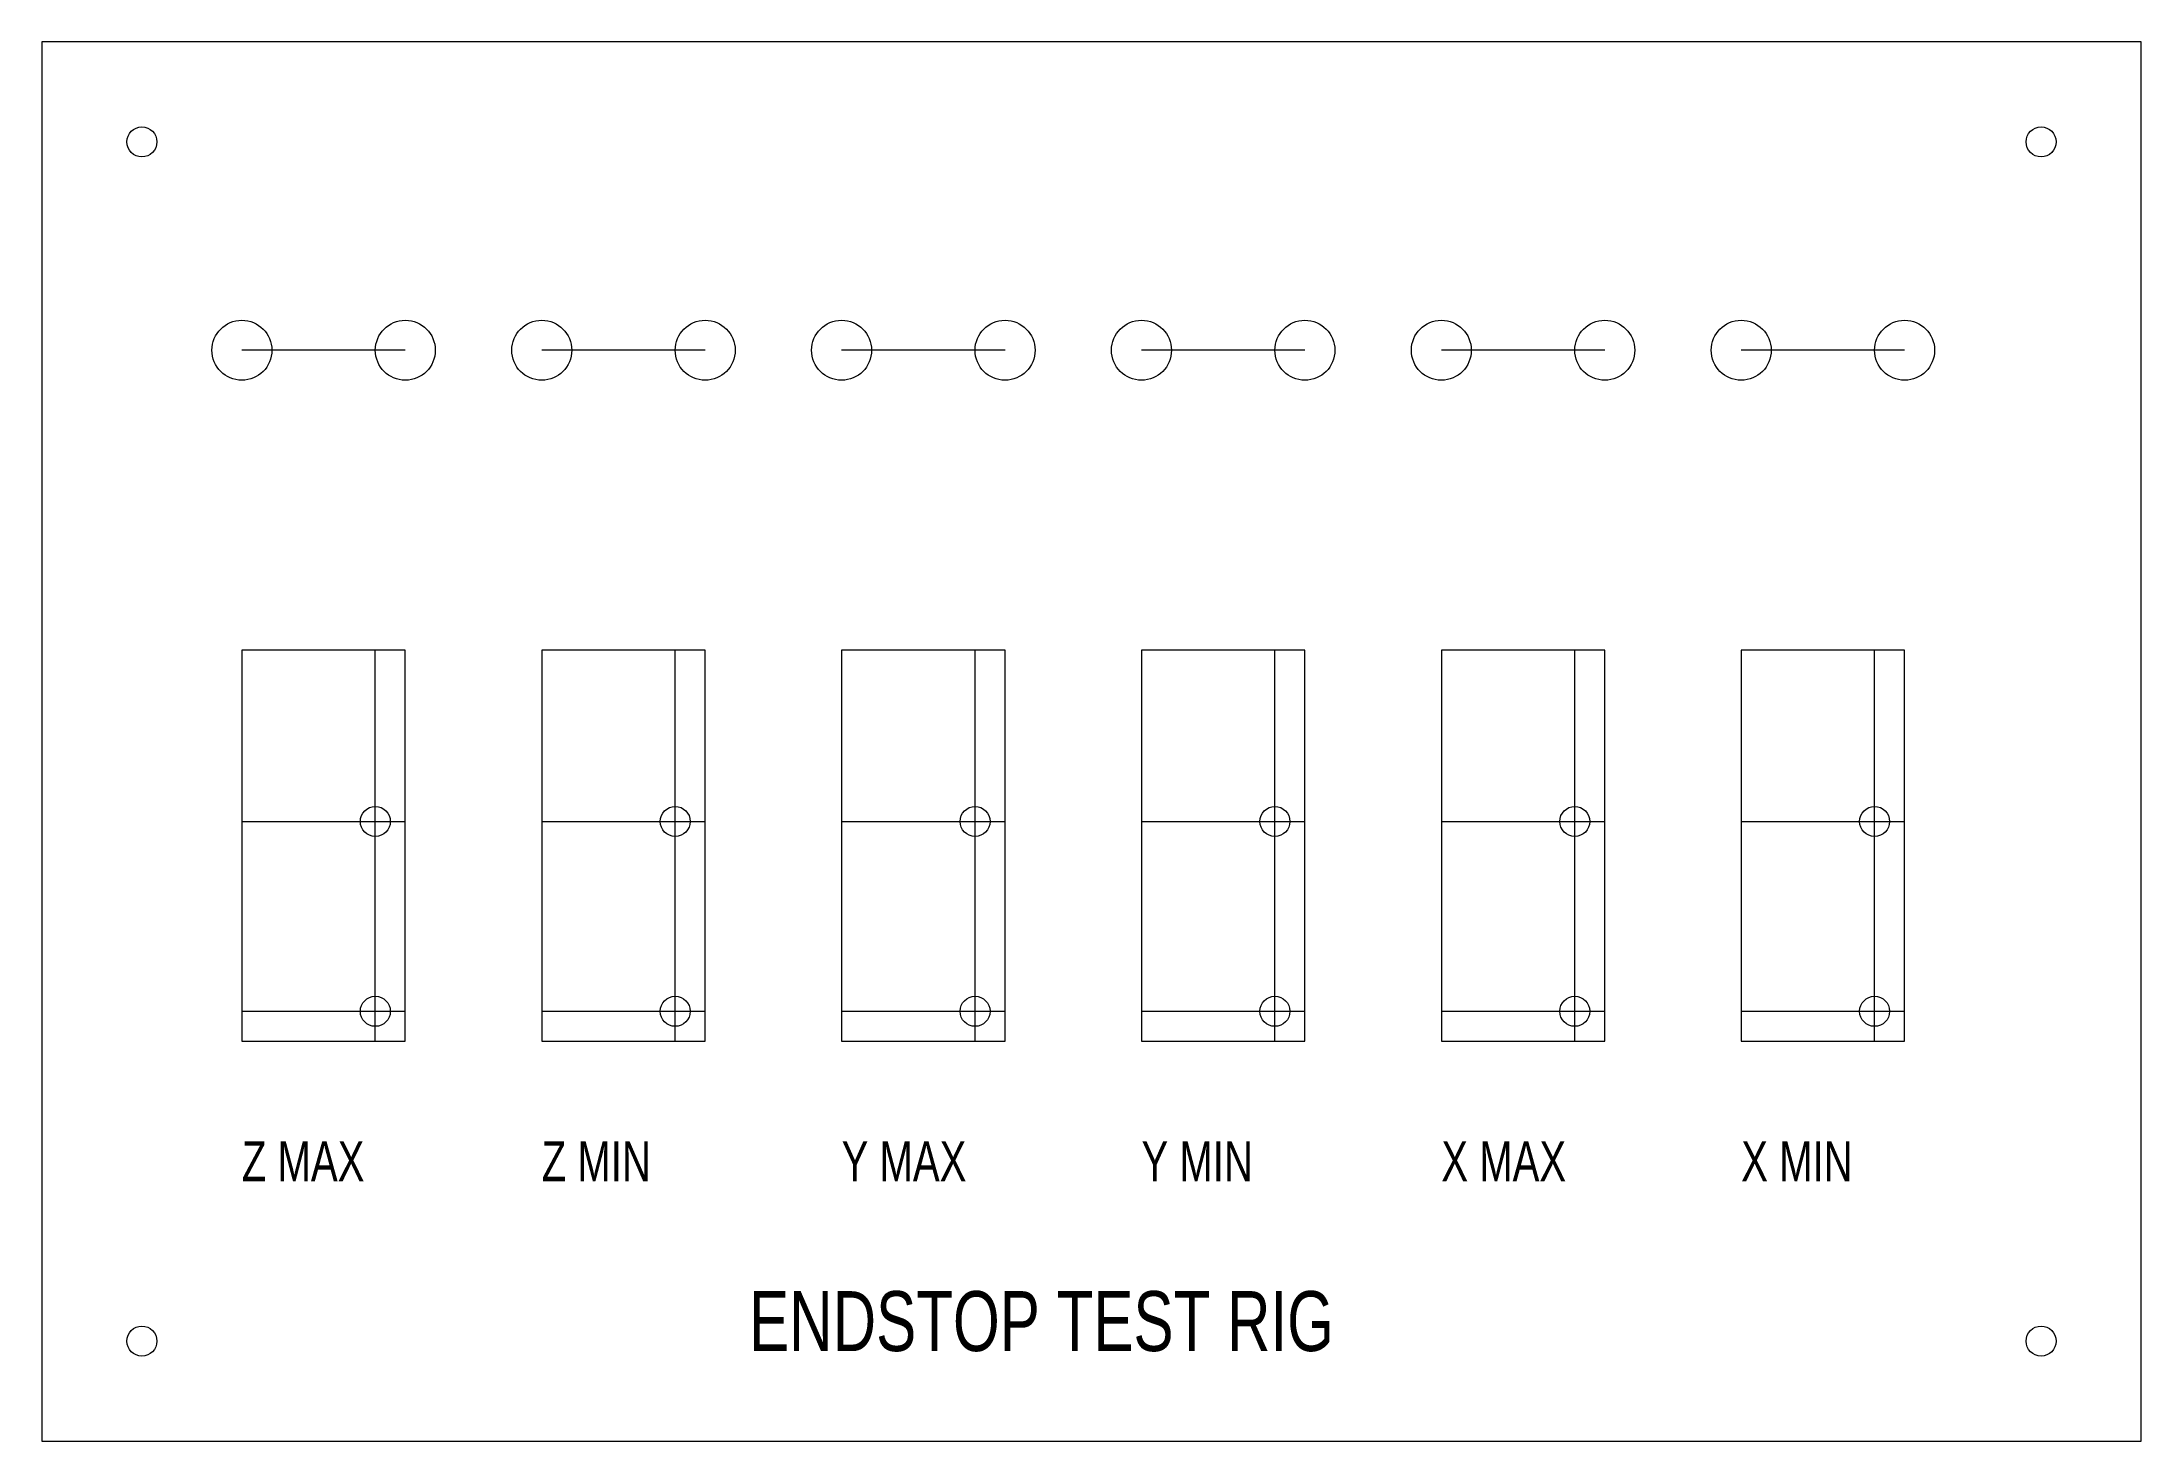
# Model space of a CAD drawing. Header units: millimetres. Extents: x 0 to 210, y -20 to 120.
import ezdxf

# ---------------------------------------------------------------- set-up
doc = ezdxf.new("R2010")
doc.units = ezdxf.units.MM
for name, color, linetype, lineweight in [('cut', 7, 'CONTINUOUS', 0), ('skeleton', 5, 'CONTINUOUS', 0), ('text', 1, 'CONTINUOUS', 0)]:
    doc.layers.add(name, color=color, linetype=linetype, lineweight=lineweight)
doc.styles.get("Standard").update_dxf_attribs({"font": 'txt', "width": 0.75})

# ---------------------------------------------------------------- blocks, each defined once
blk = doc.blocks.new('endstop_mount')
at = {"layer": 'cut'}
for centre, radius in [((0, 69.15), 3), ((16.35, 69.15), 3), ((13.35, 22), 1.5), ((13.35, 3), 1.5)]:
    blk.add_circle(centre, radius, dxfattribs=at)
at = {"layer": 'skeleton'}
for p, q in [((16.35, 69.15), (0, 69.15)), ((16.35, 39.15), (0, 39.15)), ((0, 39.15), (0, 0)), ((13.35, 0), (13.35, 39.15)), ((16.35, 0), (16.35, 39.15)), ((0, 22), (16.35, 22)), ((0, 3), (16.35, 3)), ((0, 0), (16.35, 0))]:
    blk.add_line(p, q, dxfattribs=at)

msp = doc.modelspace()

# ---------------------------------------------------------------- linework, layer by layer
at = {"layer": 'cut'}
for p, q in [((210, 120), (0, 120)), ((0, 120), (0, -20)), ((210, -20), (210, 120)), ((0, -20), (210, -20))]:
    msp.add_line(p, q, dxfattribs=at)
for centre in [(10, 110), (200, 110), (10, -10), (200, -10)]:
    msp.add_circle(centre, 1.5, dxfattribs=at)

# ---------------------------------------------------------------- block references
for p in [(20, 20), (50, 20), (80, 20), (110, 20), (140, 20), (170, 20)]:
    msp.add_blockref('endstop_mount', p, dxfattribs=at)

# ---------------------------------------------------------------- texts
at = {"layer": 'text', "width": 100}
for s, insert, char_height, attachment_point in [('Z\\~MAX', (20, 10), 4, 1), ('Z\\~MIN', (50, 10), 4, 1), ('Y\\~MAX', (80, 10), 4, 1), ('Y\\~MIN', (110, 10), 4, 1), ('X\\~MAX', (140, 10), 4, 1), ('X\\~MIN', (170, 10), 4, 1), ('ENDSTOP\\~TEST\\~RIG', (100, -5), 6, 2)]:
    msp.add_mtext(s, dxfattribs=dict(at, insert=insert, char_height=char_height, attachment_point=attachment_point))

doc.saveas('drawing.dxf')
